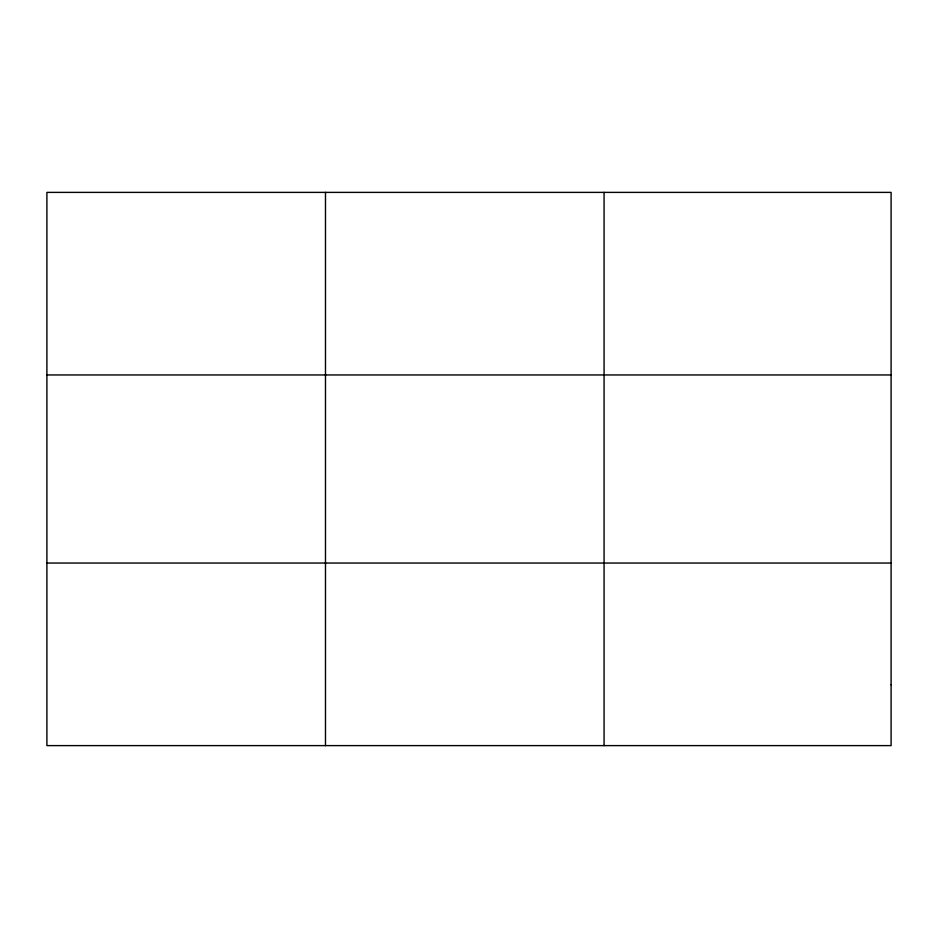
<?xml version="1.0" encoding="UTF-8"?>
<svg xmlns="http://www.w3.org/2000/svg" width="938" height="938" viewBox="0 0 938 938"><rect width="100%" height="100%" fill="white"/><g stroke="black" fill="none" stroke-linecap="round" stroke-linejoin="round"><path stroke-width="1.41" d="M325.486 745.616L325.486 192.384M604.072 745.616L604.072 192.384M46.9 374.954L891.1 374.954M46.9 563.046L891.1 563.046M891.1 684.763L891.1 745.616L46.9 745.616L46.9 192.384L891.1 192.384L891.1 684.763"/></g></svg>
